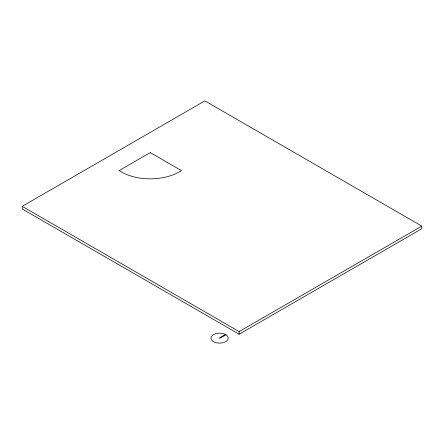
<?xml version="1.0" encoding="UTF-8"?>
<svg xmlns="http://www.w3.org/2000/svg" width="444" height="444" viewBox="0 0 444 444"><rect width="100%" height="100%" fill="white"/><g stroke="black" fill="none" stroke-linecap="round" stroke-linejoin="round"><path stroke-width="0.67" d="M22.2 206.338L204.873 100.871L421.8 226.113L421.8 228.732L239.127 334.199L22.2 208.958L22.2 206.338L239.127 331.579L421.8 226.113M225.369 334.449L219.281 337.962L219.891 338.317L225.979 334.798M239.127 331.579L239.127 334.199M150.272 152.619L119.153 170.585A41.042 23.693 0 0 0 181.391 170.585L150.272 152.619M225.696 334.61L224.847 334.182A8.641 4.989 0 0 0 211.15 337.057A8.641 4.989 0 0 0 221.456 343.012A8.641 4.989 0 0 0 226.44 335.103L225.696 334.61"/></g></svg>
